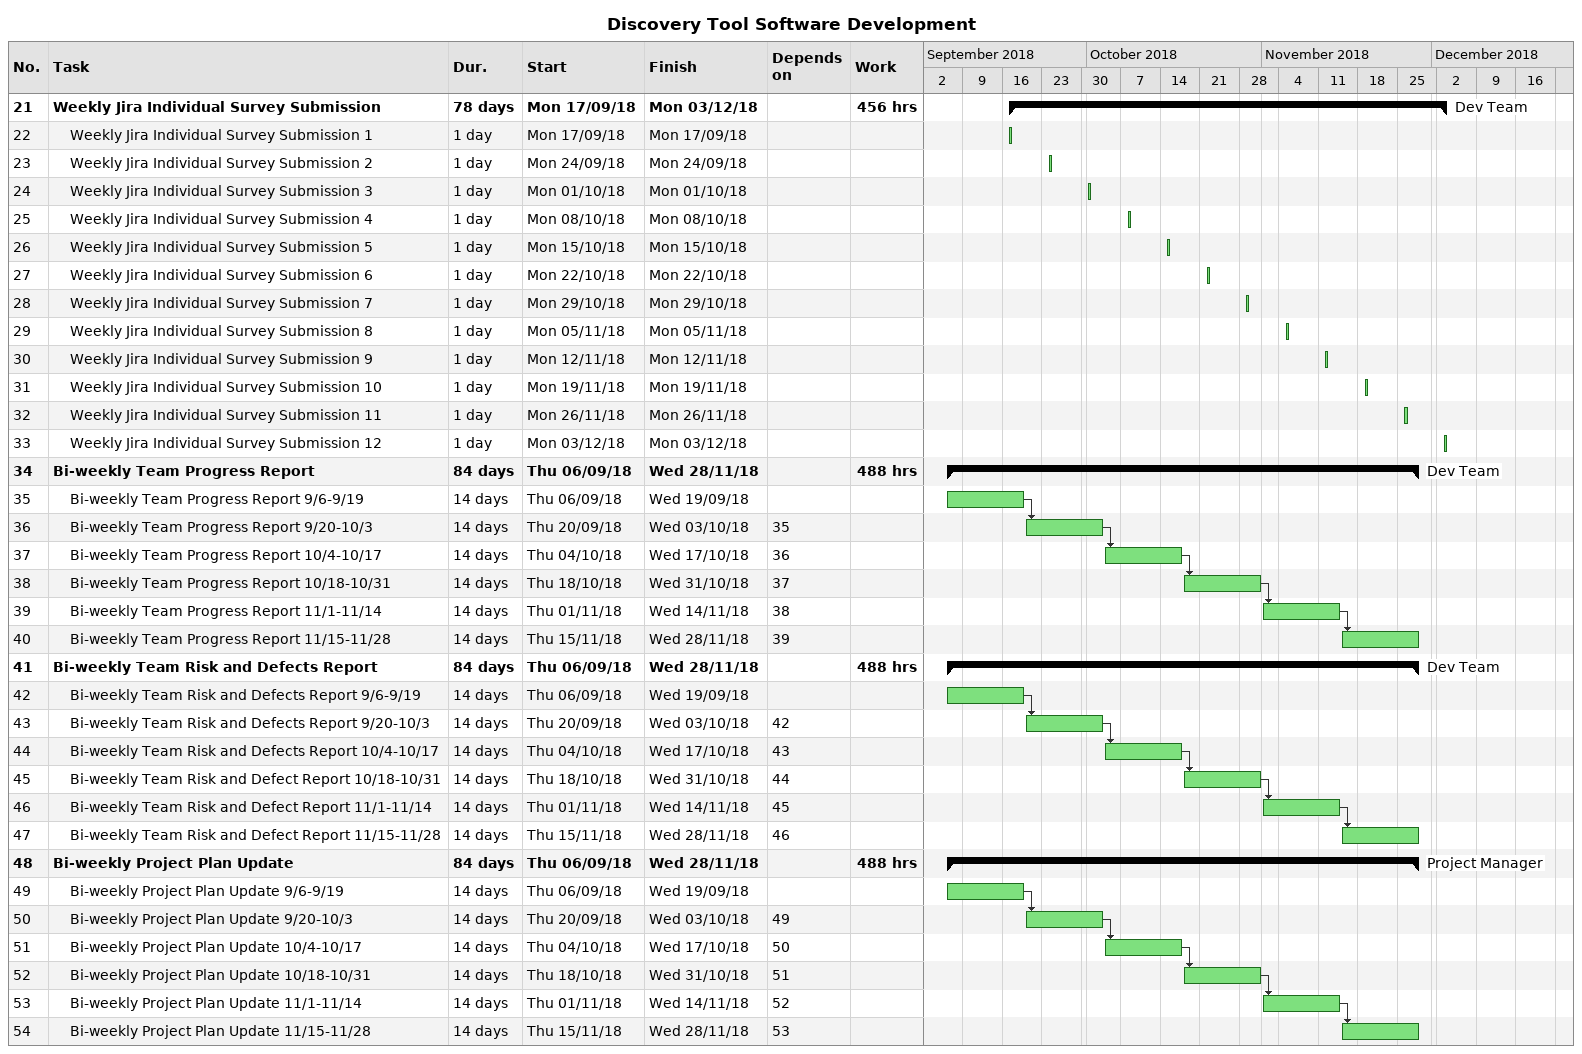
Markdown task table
Discovery Tool Software Development

| ID | Level | Task | Duration | Start | Finish | Predecessors | Resources | Work (h) |
|---|---|---|---|---|---|---|---|---|
| 21 | 1 | **Weekly Jira Individual Survey Submission** | 78d | 2018-09-17 | 2018-12-03 |  | Dev Team | 456 |
| 22 | 2 | Weekly Jira Individual Survey Submission 1 | 1d | 2018-09-17 | 2018-09-17 |  |  |  |
| 23 | 2 | Weekly Jira Individual Survey Submission 2 | 1d | 2018-09-24 | 2018-09-24 |  |  |  |
| 24 | 2 | Weekly Jira Individual Survey Submission 3 | 1d | 2018-10-01 | 2018-10-01 |  |  |  |
| 25 | 2 | Weekly Jira Individual Survey Submission 4 | 1d | 2018-10-08 | 2018-10-08 |  |  |  |
| 26 | 2 | Weekly Jira Individual Survey Submission 5 | 1d | 2018-10-15 | 2018-10-15 |  |  |  |
| 27 | 2 | Weekly Jira Individual Survey Submission 6 | 1d | 2018-10-22 | 2018-10-22 |  |  |  |
| 28 | 2 | Weekly Jira Individual Survey Submission 7 | 1d | 2018-10-29 | 2018-10-29 |  |  |  |
| 29 | 2 | Weekly Jira Individual Survey Submission 8 | 1d | 2018-11-05 | 2018-11-05 |  |  |  |
| 30 | 2 | Weekly Jira Individual Survey Submission 9 | 1d | 2018-11-12 | 2018-11-12 |  |  |  |
| 31 | 2 | Weekly Jira Individual Survey Submission 10 | 1d | 2018-11-19 | 2018-11-19 |  |  |  |
| 32 | 2 | Weekly Jira Individual Survey Submission 11 | 1d | 2018-11-26 | 2018-11-26 |  |  |  |
| 33 | 2 | Weekly Jira Individual Survey Submission 12 | 1d | 2018-12-03 | 2018-12-03 |  |  |  |
| 34 | 1 | **Bi-weekly Team Progress Report** | 84d | 2018-09-06 | 2018-11-28 |  | Dev Team | 488 |
| 35 | 2 | Bi-weekly Team Progress Report 9/6-9/19 | 14d | 2018-09-06 | 2018-09-19 |  |  |  |
| 36 | 2 | Bi-weekly Team Progress Report 9/20-10/3 | 14d | 2018-09-20 | 2018-10-03 | 35 |  |  |
| 37 | 2 | Bi-weekly Team Progress Report 10/4-10/17 | 14d | 2018-10-04 | 2018-10-17 | 36 |  |  |
| 38 | 2 | Bi-weekly Team Progress Report 10/18-10/31 | 14d | 2018-10-18 | 2018-10-31 | 37 |  |  |
| 39 | 2 | Bi-weekly Team Progress Report 11/1-11/14 | 14d | 2018-11-01 | 2018-11-14 | 38 |  |  |
| 40 | 2 | Bi-weekly Team Progress Report 11/15-11/28 | 14d | 2018-11-15 | 2018-11-28 | 39 |  |  |
| 41 | 1 | **Bi-weekly Team Risk and Defects Report** | 84d | 2018-09-06 | 2018-11-28 |  | Dev Team | 488 |
| 42 | 2 | Bi-weekly Team Risk and Defects Report 9/6-9/19 | 14d | 2018-09-06 | 2018-09-19 |  |  |  |
| 43 | 2 | Bi-weekly Team Risk and Defects Report 9/20-10/3 | 14d | 2018-09-20 | 2018-10-03 | 42 |  |  |
| 44 | 2 | Bi-weekly Team Risk and Defects Report 10/4-10/17 | 14d | 2018-10-04 | 2018-10-17 | 43 |  |  |
| 45 | 2 | Bi-weekly Team Risk and Defect Report 10/18-10/31 | 14d | 2018-10-18 | 2018-10-31 | 44 |  |  |
| 46 | 2 | Bi-weekly Team Risk and Defect Report 11/1-11/14 | 14d | 2018-11-01 | 2018-11-14 | 45 |  |  |
| 47 | 2 | Bi-weekly Team Risk and Defect Report 11/15-11/28 | 14d | 2018-11-15 | 2018-11-28 | 46 |  |  |
| 48 | 1 | **Bi-weekly Project Plan Update** | 84d | 2018-09-06 | 2018-11-28 |  | Project Manager | 488 |
| 49 | 2 | Bi-weekly Project Plan Update 9/6-9/19 | 14d | 2018-09-06 | 2018-09-19 |  |  |  |
| 50 | 2 | Bi-weekly Project Plan Update 9/20-10/3 | 14d | 2018-09-20 | 2018-10-03 | 49 |  |  |
| 51 | 2 | Bi-weekly Project Plan Update 10/4-10/17 | 14d | 2018-10-04 | 2018-10-17 | 50 |  |  |
| 52 | 2 | Bi-weekly Project Plan Update 10/18-10/31 | 14d | 2018-10-18 | 2018-10-31 | 51 |  |  |
| 53 | 2 | Bi-weekly Project Plan Update 11/1-11/14 | 14d | 2018-11-01 | 2018-11-14 | 52 |  |  |
| 54 | 2 | Bi-weekly Project Plan Update 11/15-11/28 | 14d | 2018-11-15 | 2018-11-28 | 53 |  |  |
